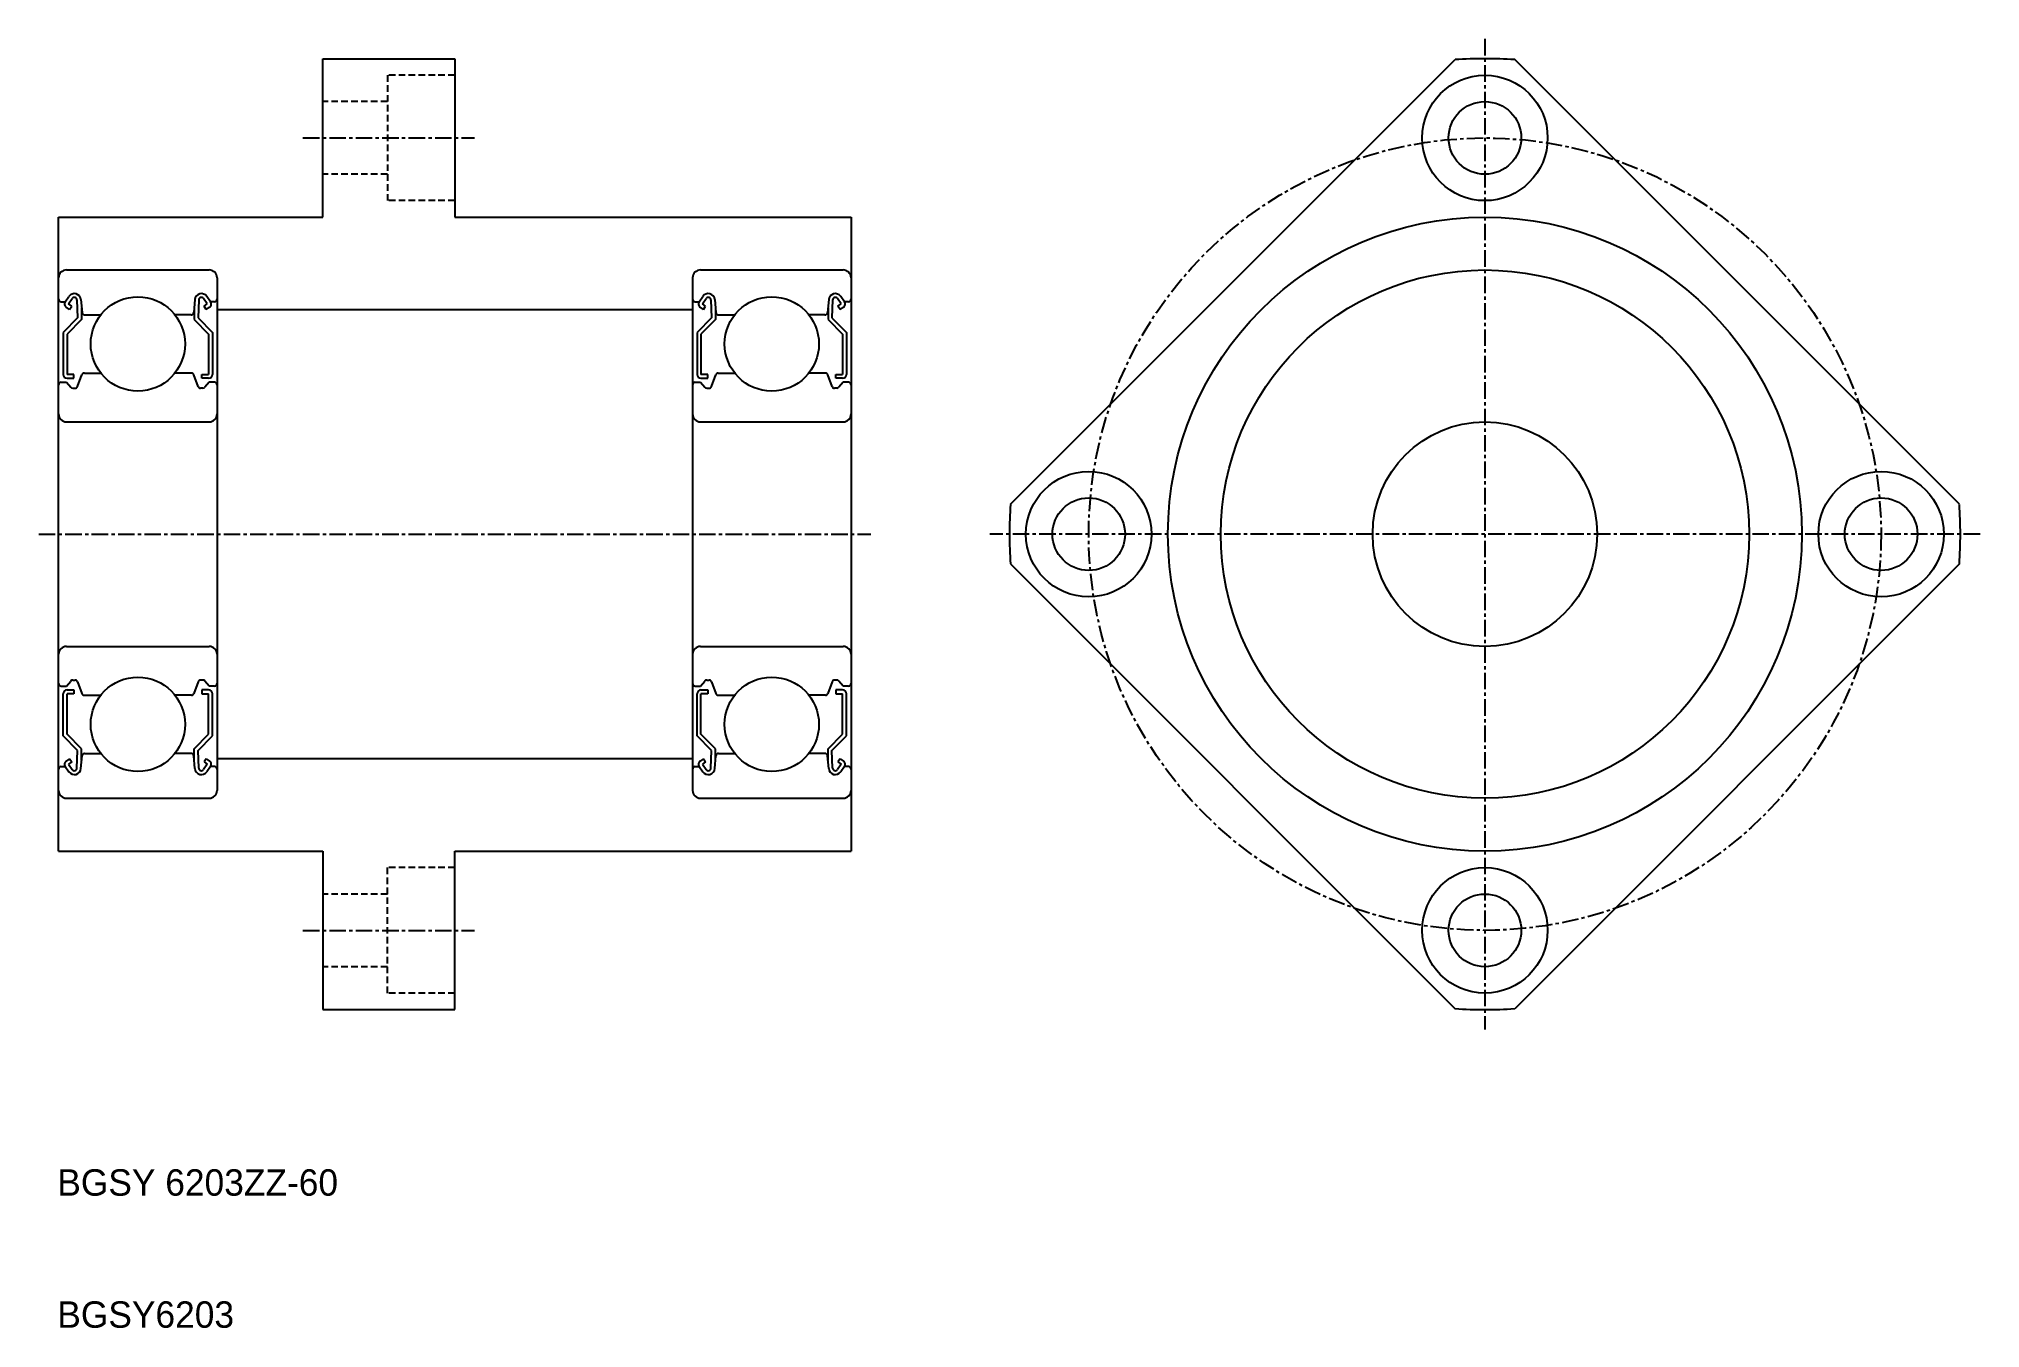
# Model space of a CAD drawing. Extents: x 187 to 334, y 52 to 150.
import ezdxf

# ---------------------------------------------------------------- set-up
doc = ezdxf.new("R2010")
doc.units = 0
doc.linetypes.add('CENTER', pattern=[2, 1.25, -0.25, 0.25, -0.25])
doc.linetypes.add('DASHED', pattern=[0.75, 0.5, -0.25])
doc.layers.get('0').update_dxf_attribs({"linetype": 'CONTINUOUS'})
doc.layers.add('CENTER', color=1, linetype='CENTER')

msp = doc.modelspace()

# ---------------------------------------------------------------- linework, layer by layer
at = {"color": 7, "linetype": 'CONTINUOUS'}
for p, q in [((208.1, 136.62), (208.1, 148.62)), ((208.1, 148.62), (218.1, 148.62)), ((218.1, 148.62), (218.1, 136.62)), ((260.17, 114.88), (293.85, 148.55)), ((332.03, 114.88), (298.36, 148.55)), ((188.1, 136.62), (208.1, 136.62)), ((188.1, 88.62), (188.1, 136.62)), ((218.1, 136.62), (248.1, 136.62)), ((248.1, 136.62), (248.1, 88.62)), ((188.7, 132.62), (199.5, 132.62)), ((236.7, 132.62), (247.5, 132.62)), ((200.1, 132.02), (200.1, 93.22)), ((236.1, 132.02), (236.1, 93.22)), ((188.3, 130.22), (188.6, 130.22)), ((188.6, 130.22), (188.88, 130.62)), ((188.92, 129.63), (188.67, 129.81)), ((188.85, 130.05), (189.13, 130.45)), ((189.09, 129.88), (188.85, 130.05)), ((188.92, 129.63), (189.09, 129.88)), ((189.49, 130.35), (189.54, 129)), ((189.79, 130.38), (189.87, 129.41)), ((189.84, 129.74), (189.84, 128.87)), ((198.41, 130.38), (198.33, 129.41)), ((198.36, 129.74), (198.36, 128.87)), ((198.71, 130.35), (198.66, 129)), ((199.35, 130.05), (199.07, 130.45)), ((199.11, 129.88), (199.35, 130.05)), ((199.28, 129.63), (199.11, 129.88)), ((199.28, 129.63), (199.53, 129.81)), ((199.6, 130.22), (199.32, 130.62)), ((199.9, 130.22), (199.6, 130.22)), ((200.1, 129.62), (236.1, 129.62)), ((236.3, 130.22), (236.6, 130.22)), ((236.6, 130.22), (236.88, 130.62)), ((236.92, 129.63), (236.67, 129.81)), ((236.85, 130.05), (237.13, 130.45)), ((237.09, 129.88), (236.85, 130.05)), ((236.92, 129.63), (237.09, 129.88)), ((237.49, 130.35), (237.54, 129)), ((237.79, 130.38), (237.87, 129.41)), ((237.84, 129.74), (237.84, 128.87)), ((246.41, 130.38), (246.33, 129.41)), ((246.36, 129.74), (246.36, 128.87)), ((246.71, 130.35), (246.66, 129)), ((247.35, 130.05), (247.07, 130.45)), ((247.11, 129.88), (247.35, 130.05)), ((247.28, 129.63), (247.11, 129.88)), ((247.28, 129.63), (247.53, 129.81)), ((247.6, 130.22), (247.32, 130.62)), ((247.9, 130.22), (247.6, 130.22)), ((189.54, 129), (188.44, 127.9)), ((188.44, 127.9), (188.44, 124.72)), ((189.84, 128.87), (188.74, 127.77)), ((190.07, 129.22), (191.29, 129.22)), ((198.13, 129.22), (196.91, 129.22)), ((198.36, 128.87), (199.46, 127.77)), ((198.66, 129), (199.76, 127.9)), ((199.76, 127.9), (199.76, 124.72)), ((237.54, 129), (236.44, 127.9)), ((236.44, 127.9), (236.44, 124.72)), ((237.84, 128.87), (236.74, 127.77)), ((238.07, 129.22), (239.29, 129.22)), ((246.13, 129.22), (244.91, 129.22)), ((246.36, 128.87), (247.46, 127.77)), ((246.66, 129), (247.76, 127.9)), ((247.76, 127.9), (247.76, 124.72)), ((188.74, 127.77), (188.74, 124.72)), ((199.46, 127.77), (199.46, 124.72)), ((236.74, 127.77), (236.74, 124.72)), ((247.46, 127.77), (247.46, 124.72)), ((188.3, 124.12), (188.7, 124.12)), ((188.7, 124.12), (189.02, 123.75)), ((189.26, 124.72), (188.74, 124.72)), ((188.74, 124.42), (189.26, 124.42)), ((189.17, 123.67), (189.35, 123.67)), ((189.26, 124.42), (189.26, 124.72)), ((189.53, 123.81), (189.86, 124.69)), ((190.05, 124.82), (191.29, 124.82)), ((198.16, 124.82), (196.91, 124.82)), ((198.67, 123.81), (198.34, 124.69)), ((199.03, 123.67), (198.85, 123.67)), ((198.94, 124.72), (199.46, 124.72)), ((198.94, 124.42), (198.94, 124.72)), ((199.46, 124.42), (198.94, 124.42)), ((199.5, 124.12), (199.18, 123.75)), ((199.9, 124.12), (199.5, 124.12)), ((236.3, 124.12), (236.7, 124.12)), ((236.7, 124.12), (237.02, 123.75)), ((237.26, 124.72), (236.74, 124.72)), ((236.74, 124.42), (237.26, 124.42)), ((237.17, 123.67), (237.35, 123.67)), ((237.26, 124.42), (237.26, 124.72)), ((237.53, 123.81), (237.86, 124.69)), ((238.05, 124.82), (239.29, 124.82)), ((246.16, 124.82), (244.91, 124.82)), ((246.67, 123.81), (246.34, 124.69)), ((247.03, 123.67), (246.85, 123.67)), ((246.94, 124.72), (247.46, 124.72)), ((246.94, 124.42), (246.94, 124.72)), ((247.46, 124.42), (246.94, 124.42)), ((247.5, 124.12), (247.18, 123.75)), ((247.9, 124.12), (247.5, 124.12)), ((188.7, 121.12), (199.5, 121.12)), ((236.7, 121.12), (247.5, 121.12)), ((260.17, 110.37), (293.85, 76.69)), ((332.03, 110.37), (298.36, 76.69)), ((188.7, 104.12), (199.5, 104.12)), ((236.7, 104.12), (247.5, 104.12)), ((188.7, 101.12), (189.02, 101.5)), ((189.17, 101.57), (189.35, 101.57)), ((189.53, 101.44), (189.86, 100.56)), ((198.67, 101.44), (198.34, 100.56)), ((199.03, 101.57), (198.85, 101.57)), ((199.5, 101.12), (199.18, 101.5)), ((236.7, 101.12), (237.02, 101.5)), ((237.17, 101.57), (237.35, 101.57)), ((237.53, 101.44), (237.86, 100.56)), ((246.67, 101.44), (246.34, 100.56)), ((247.03, 101.57), (246.85, 101.57)), ((247.5, 101.12), (247.18, 101.5)), ((188.3, 101.12), (188.7, 101.12)), ((188.44, 97.35), (188.44, 100.52)), ((188.74, 100.82), (189.26, 100.82)), ((189.26, 100.52), (188.74, 100.52)), ((188.74, 97.47), (188.74, 100.52)), ((189.26, 100.82), (189.26, 100.52)), ((190.05, 100.42), (191.29, 100.42)), ((198.16, 100.42), (196.91, 100.42)), ((198.94, 100.82), (198.94, 100.52)), ((199.46, 100.82), (198.94, 100.82)), ((198.94, 100.52), (199.46, 100.52)), ((199.46, 97.47), (199.46, 100.52)), ((199.9, 101.12), (199.5, 101.12)), ((199.76, 97.35), (199.76, 100.52)), ((236.3, 101.12), (236.7, 101.12)), ((236.44, 97.35), (236.44, 100.52)), ((236.74, 100.82), (237.26, 100.82)), ((236.74, 97.47), (236.74, 100.52)), ((237.26, 100.52), (236.74, 100.52)), ((237.26, 100.82), (237.26, 100.52)), ((238.05, 100.42), (239.29, 100.42)), ((246.16, 100.42), (244.91, 100.42)), ((246.94, 100.82), (246.94, 100.52)), ((247.46, 100.82), (246.94, 100.82)), ((246.94, 100.52), (247.46, 100.52)), ((247.46, 97.47), (247.46, 100.52)), ((247.9, 101.12), (247.5, 101.12)), ((247.76, 97.35), (247.76, 100.52)), ((189.54, 96.25), (188.44, 97.35)), ((189.84, 96.37), (188.74, 97.47)), ((198.36, 96.37), (199.46, 97.47)), ((198.66, 96.25), (199.76, 97.35)), ((237.54, 96.25), (236.44, 97.35)), ((237.84, 96.37), (236.74, 97.47)), ((246.36, 96.37), (247.46, 97.47)), ((246.66, 96.25), (247.76, 97.35)), ((188.92, 95.61), (188.67, 95.44)), ((188.92, 95.61), (189.09, 95.37)), ((189.49, 94.9), (189.54, 96.25)), ((189.79, 94.87), (189.87, 95.84)), ((189.84, 95.5), (189.84, 96.37)), ((190.07, 96.02), (191.29, 96.02)), ((198.13, 96.02), (196.91, 96.02)), ((198.41, 94.87), (198.33, 95.84)), ((198.36, 95.5), (198.36, 96.37)), ((198.71, 94.9), (198.66, 96.25)), ((199.28, 95.61), (199.11, 95.37)), ((199.28, 95.61), (199.53, 95.44)), ((200.1, 95.62), (236.1, 95.62)), ((236.92, 95.61), (236.67, 95.44)), ((236.92, 95.61), (237.09, 95.37)), ((237.49, 94.9), (237.54, 96.25)), ((237.79, 94.87), (237.87, 95.84)), ((237.84, 95.5), (237.84, 96.37)), ((238.07, 96.02), (239.29, 96.02)), ((246.13, 96.02), (244.91, 96.02)), ((246.41, 94.87), (246.33, 95.84)), ((246.36, 95.5), (246.36, 96.37)), ((246.71, 94.9), (246.66, 96.25)), ((247.28, 95.61), (247.11, 95.37)), ((247.28, 95.61), (247.53, 95.44)), ((188.3, 95.02), (188.6, 95.02)), ((188.6, 95.02), (188.88, 94.63)), ((189.09, 95.37), (188.85, 95.2)), ((188.85, 95.2), (189.13, 94.79)), ((199.35, 95.2), (199.07, 94.79)), ((199.11, 95.37), (199.35, 95.2)), ((199.6, 95.02), (199.32, 94.63)), ((199.9, 95.02), (199.6, 95.02)), ((236.3, 95.02), (236.6, 95.02)), ((236.6, 95.02), (236.88, 94.63)), ((237.09, 95.37), (236.85, 95.2)), ((236.85, 95.2), (237.13, 94.79)), ((247.35, 95.2), (247.07, 94.79)), ((247.11, 95.37), (247.35, 95.2)), ((247.6, 95.02), (247.32, 94.63)), ((247.9, 95.02), (247.6, 95.02)), ((188.7, 92.62), (199.5, 92.62)), ((236.7, 92.62), (247.5, 92.62)), ((188.1, 88.62), (208.1, 88.62)), ((208.1, 88.62), (208.1, 76.62)), ((218.1, 76.62), (218.1, 88.62)), ((218.1, 88.62), (248.1, 88.62)), ((208.1, 76.62), (218.1, 76.62))]:
    msp.add_line(p, q, dxfattribs=at)
at = {"color": 3, "linetype": 'DASHED'}
for p, q in [((213, 147.37), (213, 137.87)), ((218.1, 147.37), (213, 147.37)), ((213, 145.37), (208.1, 145.37)), ((213, 139.87), (208.1, 139.87)), ((218.1, 137.87), (213, 137.87)), ((213, 77.87), (213, 87.37)), ((218.1, 87.37), (213, 87.37)), ((213, 85.37), (208.1, 85.37)), ((213, 79.87), (208.1, 79.87)), ((218.1, 77.87), (213, 77.87))]:
    msp.add_line(p, q, dxfattribs=at)
at = {"color": 7, "linetype": 'CONTINUOUS'}
for centre, radius in [((296.1, 142.62), 4.75), ((296.1, 142.62), 2.75), ((296.1, 112.62), 24), ((296.1, 112.62), 20), ((194.1, 127.02), 3.57), ((242.1, 127.02), 3.57), ((296.1, 112.62), 8.5), ((266.1, 112.62), 4.75), ((326.1, 112.62), 4.75), ((266.1, 112.62), 2.75), ((326.1, 112.62), 2.75), ((194.1, 98.22), 3.57), ((242.1, 98.22), 3.57), ((296.1, 82.62), 4.75), ((296.1, 82.62), 2.75)]:
    msp.add_circle(centre, radius, dxfattribs=at)
for centre, radius, start, end in [((296.1, 112.62), 36, 86.4096, 93.5904), ((188.7, 132.02), 0.6, 90, 180), ((199.5, 132.02), 0.6, 0, 90), ((236.7, 132.02), 0.6, 90, 180), ((247.5, 132.02), 0.6, 0, 90), ((189.29, 130.33), 0.5, 5.0652, 144.9367), ((198.91, 130.33), 0.5, 35.0633, 174.9348), ((237.29, 130.33), 0.5, 5.0652, 144.9367), ((246.91, 130.33), 0.5, 35.0633, 174.9348), ((188.3, 130.42), 0.2, 180, 270), ((188.85, 130.05), 0.3, 144.9367, 235.0393), ((189.29, 130.34), 0.2, 2.1311, 144.9356), ((190.07, 129.42), 0.2, 185.0652, 270), ((198.13, 129.42), 0.2, 270, 354.9348), ((198.91, 130.34), 0.2, 35.0644, 177.8689), ((199.36, 130.05), 0.3, 304.9607, 35.0633), ((199.9, 130.42), 0.2, 270, 0), ((236.3, 130.42), 0.2, 180, 270), ((236.85, 130.05), 0.3, 144.9367, 235.0393), ((237.29, 130.34), 0.2, 2.1311, 144.9356), ((238.07, 129.42), 0.2, 185.0652, 270), ((246.13, 129.42), 0.2, 270, 354.9348), ((246.91, 130.34), 0.2, 35.0644, 177.8689), ((247.36, 130.05), 0.3, 304.9607, 35.0633), ((247.9, 130.42), 0.2, 270, 0), ((188.3, 123.92), 0.2, 90, 180), ((188.74, 124.72), 0.3, 180, 270), ((189.17, 123.87), 0.2, 219.9992, 270), ((189.35, 123.87), 0.2, 270, 339.9702), ((190.05, 124.62), 0.2, 90, 159.9702), ((198.16, 124.62), 0.2, 20.0298, 90), ((198.85, 123.87), 0.2, 200.0298, 270), ((199.03, 123.87), 0.2, 270, 320.0008), ((199.46, 124.72), 0.3, 270, 0), ((199.9, 123.92), 0.2, 0, 90), ((236.3, 123.92), 0.2, 90, 180), ((236.74, 124.72), 0.3, 180, 270), ((237.17, 123.87), 0.2, 219.9992, 270), ((237.35, 123.87), 0.2, 270, 339.9702), ((238.05, 124.62), 0.2, 90, 159.9702), ((246.16, 124.62), 0.2, 20.0298, 90), ((246.85, 123.87), 0.2, 200.0298, 270), ((247.03, 123.87), 0.2, 270, 320.0008), ((247.46, 124.72), 0.3, 270, 0), ((247.9, 123.92), 0.2, 0, 90), ((188.7, 121.72), 0.6, 180, 270), ((199.5, 121.72), 0.6, 270, 0), ((236.7, 121.72), 0.6, 180, 270), ((247.5, 121.72), 0.6, 270, 0), ((296.1, 112.62), 36, 176.4096, 183.5904), ((296.1, 112.62), 36, 356.4096, 3.5904), ((188.7, 103.52), 0.6, 90, 180), ((199.5, 103.52), 0.6, 0, 90), ((236.7, 103.52), 0.6, 90, 180), ((247.5, 103.52), 0.6, 0, 90), ((189.17, 101.37), 0.2, 90, 140.0008), ((189.35, 101.37), 0.2, 20.0298, 90), ((198.85, 101.37), 0.2, 90, 159.9702), ((199.03, 101.37), 0.2, 39.9992, 90), ((237.17, 101.37), 0.2, 90, 140.0008), ((237.35, 101.37), 0.2, 20.0298, 90), ((246.85, 101.37), 0.2, 90, 159.9702), ((247.03, 101.37), 0.2, 39.9992, 90), ((188.3, 101.32), 0.2, 180, 270), ((188.74, 100.52), 0.3, 90, 180), ((190.05, 100.62), 0.2, 200.0298, 270), ((198.16, 100.62), 0.2, 270, 339.9702), ((199.46, 100.52), 0.3, 0, 90), ((199.9, 101.32), 0.2, 270, 0), ((236.3, 101.32), 0.2, 180, 270), ((236.74, 100.52), 0.3, 90, 180), ((238.05, 100.62), 0.2, 200.0298, 270), ((246.16, 100.62), 0.2, 270, 339.9702), ((247.46, 100.52), 0.3, 0, 90), ((247.9, 101.32), 0.2, 270, 0), ((190.07, 95.82), 0.2, 90, 174.9348), ((198.13, 95.82), 0.2, 5.0652, 90), ((238.07, 95.82), 0.2, 90, 174.9348), ((246.13, 95.82), 0.2, 5.0652, 90), ((188.3, 94.82), 0.2, 90, 180), ((188.85, 95.2), 0.3, 124.9607, 215.0633), ((189.29, 94.91), 0.5, 215.0633, 354.9348), ((189.29, 94.91), 0.2, 215.0644, 357.8689), ((198.91, 94.91), 0.5, 185.0652, 324.9367), ((198.91, 94.91), 0.2, 182.1311, 324.9356), ((199.36, 95.2), 0.3, 324.9367, 55.0393), ((199.9, 94.82), 0.2, 0, 90), ((236.3, 94.82), 0.2, 90, 180), ((236.85, 95.2), 0.3, 124.9607, 215.0633), ((237.29, 94.91), 0.5, 215.0633, 354.9348), ((237.29, 94.91), 0.2, 215.0644, 357.8689), ((246.91, 94.91), 0.5, 185.0652, 324.9367), ((246.91, 94.91), 0.2, 182.1311, 324.9356), ((247.36, 95.2), 0.3, 324.9367, 55.0393), ((247.9, 94.82), 0.2, 0, 90), ((188.7, 93.22), 0.6, 180, 270), ((199.5, 93.22), 0.6, 270, 0), ((236.7, 93.22), 0.6, 180, 270), ((247.5, 93.22), 0.6, 270, 0), ((296.1, 112.62), 36, 266.4096, 273.5904)]:
    msp.add_arc(centre, radius, start, end, dxfattribs=at)
at = {"layer": 'CENTER', "color": 1, "linetype": 'CENTER'}
for p, q in [((296.1, 150.12), (296.1, 75.12)), ((206.6, 142.62), (219.6, 142.62)), ((186.6, 112.62), (249.6, 112.62)), ((333.6, 112.62), (258.6, 112.62)), ((206.6, 82.62), (219.6, 82.62))]:
    msp.add_line(p, q, dxfattribs=at)
msp.add_circle((296.1, 112.62), 30, dxfattribs=at)

# ---------------------------------------------------------------- texts
at = {"color": 7, "linetype": 'CONTINUOUS'}
for s, p in [('BGSY 6203ZZ-60', (188, 62.53)), ('BGSY6203', (188, 52.53))]:
    msp.add_text(s, height=2, dxfattribs=at).set_placement(p)

doc.saveas('drawing.dxf')
